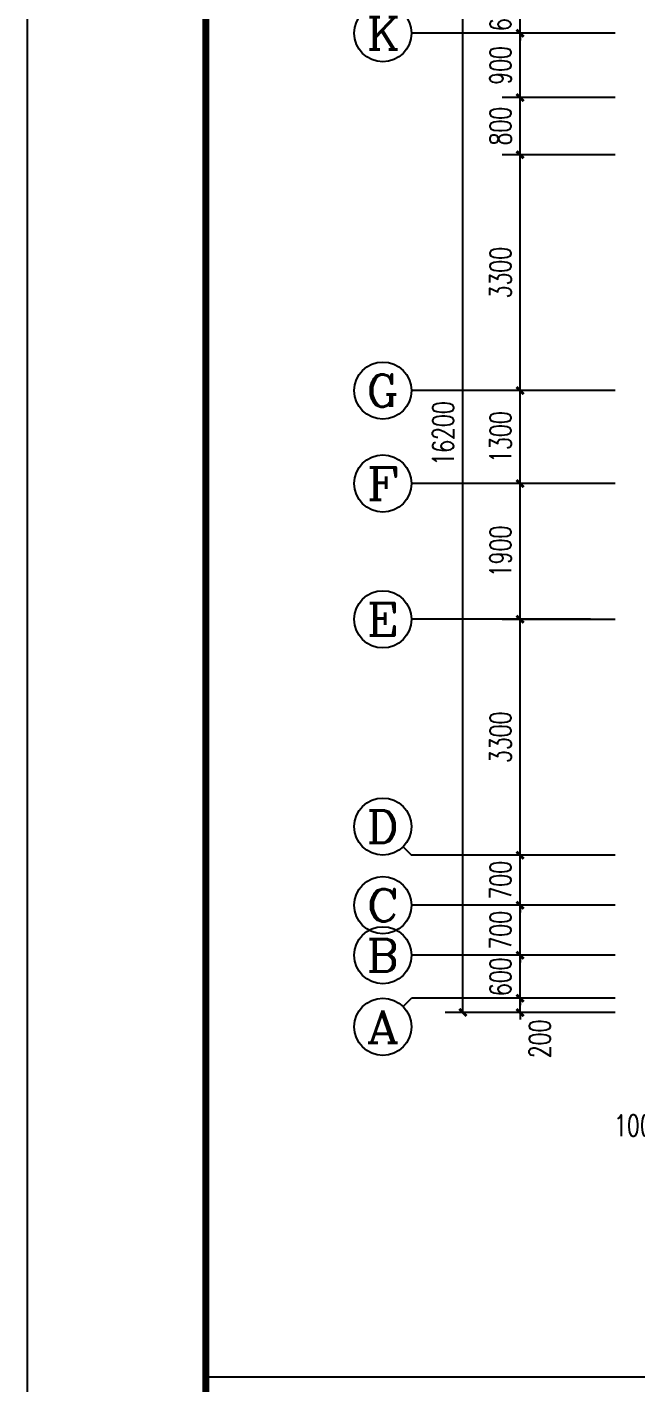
# Model space of a CAD drawing. Extents: x -993182 to -819982, y 169304 to 600104.
# Drawn here: x -904082 to -895550, y 392107 to 411088 of the extents above; entities that cross this region are included whole.
import ezdxf
from ezdxf.enums import TextEntityAlignment as Align

# ---------------------------------------------------------------- set-up
doc = ezdxf.new("R2010")
doc.units = 0
doc.header["$LTSCALE"] = 1000
doc.header["$MEASUREMENT"] = 0
for name, color, linetype in [('AXIS', 3, 'Continuous'), ('AXIS_TEXT', 7, 'Continuous'), ('PUB_TITLE', 146, 'Continuous'), ('表格', 157, 'Continuous'), ('面层', 215, 'Continuous')]:
    doc.layers.add(name, color=color, linetype=linetype)
doc.styles.add('_TCH_AXIS', font='COMPLEX', dxfattribs={"bigfont": 'GBCBIG'})
doc.styles.add('_TCH_DIM_T3', font='SIMPLEX', dxfattribs={"width": 0.705882, "bigfont": 'GBCBIG'})
doc.styles.add('COMPLEX', font='COMPLEX')
doc.dimstyles.new('_TCH_ARCH&&100', dxfattribs={"dimtxt": 297.5, "dimasz": 100, "dimexe": 250, "dimexo": 300, "dimgap": 126.25, "dimtad": 1, "dimdec": 0, "dimzin": 0, "dimdsep": 46, "dimtxsty": '_TCH_DIM_T3', "dimblk": 'ARCHTICK', "dimcen": 0.09, "dimclrt": 7, "dimazin": 2, "dimtfac": 1, "dimtdec": 0, "dimtix": 1, "dimtmove": 2, "dimatfit": 3, "dimfxl": 0, "dimtolj": 1, "dimtzin": 0, "dimarcsym": 0})

# ---------------------------------------------------------------- blocks, each defined once
blk = doc.blocks.new('_AXISO')
blk.add_circle((0, 0), 0.5)
at = {"layer": 'AXIS_TEXT', "style": 'COMPLEX', "width": 1.041667}
blk.add_attdef('A', text='', height=0.56, dxfattribs=at).set_placement((-0.25, -0.28), (0.25, -0.28), align=Align.FIT)
blk = doc.blocks.new('_ArchTick')
at = {"color": 0, "linetype": 'ByBlock', "const_width": 0.4}
blk.add_lwpolyline([(-0.5, -0.5), (0.5, 0.5)], dxfattribs=at)
blk = doc.blocks.new('*D153')
at = {"layer": 'AXIS', "color": 0, "lineweight": -2}
for p, q in [((-256409, -347382), (-256409, -349122)), ((-256309, -347382), (-256309, -349122)), ((-256409, -348872), (-256509, -348872)), ((-256409, -348872), (-256309, -348872)), ((-256309, -348872), (-256209, -348872))]:
    blk.add_line(p, q, dxfattribs=at)
at = {"layer": 'Defpoints', "color": 0}
for p in [(-256409, -347082), (-256309, -347082), (-256309, -348872)]:
    blk.add_point(p, dxfattribs=at)
at = {"layer": 'AXIS', "color": 0, "lineweight": -2, "xscale": 100, "yscale": 100, "zscale": 100}
blk.add_blockref('_ArchTick', (-256409, -348872), dxfattribs=at)
at = {"layer": 'AXIS', "color": 0, "lineweight": -2, "xscale": 100, "yscale": 100, "zscale": 100, "rotation": 180}
blk.add_blockref('_ArchTick', (-256309, -348872), dxfattribs=at)
at = {"layer": 'AXIS', "color": 7, "insert": (-256759, -348597), "char_height": 297.5, "attachment_point": 5, "style": '_TCH_DIM_T3'}
blk.add_mtext('\\A1;100', dxfattribs=at)
blk = doc.blocks.new('*D220')
at = {"layer": 'AXIS', "color": 0, "lineweight": -2}
for p, q in [((-257012, -330816), (-259394, -330816)), ((-259144, -347016), (-259144, -330816)), ((-257012, -347016), (-259394, -347016))]:
    blk.add_line(p, q, dxfattribs=at)
at = {"layer": 'Defpoints', "color": 0}
for p in [(-259144, -330816), (-256712, -330816), (-256712, -347016)]:
    blk.add_point(p, dxfattribs=at)
at = {"layer": 'AXIS', "color": 0, "lineweight": -2, "xscale": 100, "yscale": 100, "zscale": 100}
for p, rotation in [((-259144, -330816), 90), ((-259144, -347016), 270)]:
    blk.add_blockref('_ArchTick', p, dxfattribs=dict(at, rotation=rotation))
at = {"layer": 'AXIS', "color": 7, "insert": (-259419, -338916), "char_height": 297.5, "attachment_point": 5, "rotation": 90, "style": '_TCH_DIM_T3'}
blk.add_mtext('\\A1;16200', dxfattribs=at)
blk = doc.blocks.new('*D221')
at = {"layer": 'AXIS', "color": 0, "lineweight": -2}
for p, q in [((-258344, -346816), (-258344, -346716)), ((-257012, -346816), (-258594, -346816)), ((-258344, -347016), (-258344, -346816)), ((-257012, -347016), (-258594, -347016)), ((-258344, -347016), (-258344, -347116))]:
    blk.add_line(p, q, dxfattribs=at)
at = {"layer": 'Defpoints', "color": 0}
for p in [(-258344, -346816), (-256712, -346816), (-256712, -347016)]:
    blk.add_point(p, dxfattribs=at)
at = {"layer": 'AXIS', "color": 0, "lineweight": -2, "xscale": 100, "yscale": 100, "zscale": 100}
for p, rotation in [((-258344, -346816), 270), ((-258344, -347016), 90)]:
    blk.add_blockref('_ArchTick', p, dxfattribs=dict(at, rotation=rotation))
at = {"layer": 'AXIS', "color": 7, "insert": (-258069, -347386), "char_height": 297.5, "attachment_point": 5, "rotation": 90, "style": '_TCH_DIM_T3'}
blk.add_mtext('\\A1;200', dxfattribs=at)
blk = doc.blocks.new('*D222')
at = {"layer": 'AXIS', "color": 0, "lineweight": -2}
for p, q in [((-257012, -346216), (-258594, -346216)), ((-258344, -346216), (-258344, -346116)), ((-258344, -346816), (-258344, -346216)), ((-257012, -346816), (-258594, -346816)), ((-258344, -346816), (-258344, -346916))]:
    blk.add_line(p, q, dxfattribs=at)
at = {"layer": 'Defpoints', "color": 0}
for p in [(-258344, -346216), (-256712, -346216), (-256712, -346816)]:
    blk.add_point(p, dxfattribs=at)
at = {"layer": 'AXIS', "color": 0, "lineweight": -2, "xscale": 100, "yscale": 100, "zscale": 100}
for p, rotation in [((-258344, -346216), 270), ((-258344, -346816), 90)]:
    blk.add_blockref('_ArchTick', p, dxfattribs=dict(at, rotation=rotation))
at = {"layer": 'AXIS', "color": 7, "insert": (-258619, -346516), "char_height": 297.5, "attachment_point": 5, "rotation": 90, "style": '_TCH_DIM_T3'}
blk.add_mtext('\\A1;600', dxfattribs=at)
blk = doc.blocks.new('*D223')
at = {"layer": 'AXIS', "color": 0, "lineweight": -2}
for p, q in [((-258344, -345516), (-258344, -345416)), ((-257012, -345516), (-258594, -345516)), ((-258344, -346216), (-258344, -345516)), ((-257012, -346216), (-258594, -346216)), ((-258344, -346216), (-258344, -346316))]:
    blk.add_line(p, q, dxfattribs=at)
at = {"layer": 'Defpoints', "color": 0}
for p in [(-258344, -345516), (-256712, -345516), (-256712, -346216)]:
    blk.add_point(p, dxfattribs=at)
at = {"layer": 'AXIS', "color": 0, "lineweight": -2, "xscale": 100, "yscale": 100, "zscale": 100}
for p, rotation in [((-258344, -345516), 270), ((-258344, -346216), 90)]:
    blk.add_blockref('_ArchTick', p, dxfattribs=dict(at, rotation=rotation))
at = {"layer": 'AXIS', "color": 7, "insert": (-258619, -345866), "char_height": 297.5, "attachment_point": 5, "rotation": 90, "style": '_TCH_DIM_T3'}
blk.add_mtext('\\A1;700', dxfattribs=at)
blk = doc.blocks.new('*D224')
at = {"layer": 'AXIS', "color": 0, "lineweight": -2}
for p, q in [((-257012, -344816), (-258594, -344816)), ((-258344, -344816), (-258344, -344716)), ((-258344, -345516), (-258344, -344816)), ((-257012, -345516), (-258594, -345516)), ((-258344, -345516), (-258344, -345616))]:
    blk.add_line(p, q, dxfattribs=at)
at = {"layer": 'Defpoints', "color": 0}
for p in [(-258344, -344816), (-256712, -344816), (-256712, -345516)]:
    blk.add_point(p, dxfattribs=at)
at = {"layer": 'AXIS', "color": 0, "lineweight": -2, "xscale": 100, "yscale": 100, "zscale": 100}
for p, rotation in [((-258344, -344816), 270), ((-258344, -345516), 90)]:
    blk.add_blockref('_ArchTick', p, dxfattribs=dict(at, rotation=rotation))
at = {"layer": 'AXIS', "color": 7, "insert": (-258619, -345166), "char_height": 297.5, "attachment_point": 5, "rotation": 90, "style": '_TCH_DIM_T3'}
blk.add_mtext('\\A1;700', dxfattribs=at)
blk = doc.blocks.new('*D225')
at = {"layer": 'AXIS', "color": 0, "lineweight": -2}
for p, q in [((-257012, -341516), (-258594, -341516)), ((-258344, -344816), (-258344, -341516)), ((-257012, -344816), (-258594, -344816))]:
    blk.add_line(p, q, dxfattribs=at)
at = {"layer": 'Defpoints', "color": 0}
for p in [(-258344, -341516), (-256712, -341516), (-256712, -344816)]:
    blk.add_point(p, dxfattribs=at)
at = {"layer": 'AXIS', "color": 0, "lineweight": -2, "xscale": 100, "yscale": 100, "zscale": 100}
for p, rotation in [((-258344, -341516), 90), ((-258344, -344816), 270)]:
    blk.add_blockref('_ArchTick', p, dxfattribs=dict(at, rotation=rotation))
at = {"layer": 'AXIS', "color": 7, "insert": (-258619, -343166), "char_height": 297.5, "attachment_point": 5, "rotation": 90, "style": '_TCH_DIM_T3'}
blk.add_mtext('\\A1;3300', dxfattribs=at)
blk = doc.blocks.new('*D226')
at = {"layer": 'AXIS', "color": 0, "lineweight": -2}
for p, q in [((-257012, -339616), (-258594, -339616)), ((-258344, -341516), (-258344, -339616)), ((-257012, -341516), (-258594, -341516))]:
    blk.add_line(p, q, dxfattribs=at)
at = {"layer": 'Defpoints', "color": 0}
for p in [(-258344, -339616), (-256712, -339616), (-256712, -341516)]:
    blk.add_point(p, dxfattribs=at)
at = {"layer": 'AXIS', "color": 0, "lineweight": -2, "xscale": 100, "yscale": 100, "zscale": 100}
for p, rotation in [((-258344, -339616), 90), ((-258344, -341516), 270)]:
    blk.add_blockref('_ArchTick', p, dxfattribs=dict(at, rotation=rotation))
at = {"layer": 'AXIS', "color": 7, "insert": (-258619, -340566), "char_height": 297.5, "attachment_point": 5, "rotation": 90, "style": '_TCH_DIM_T3'}
blk.add_mtext('\\A1;1900', dxfattribs=at)
blk = doc.blocks.new('*D227')
at = {"layer": 'AXIS', "color": 0, "lineweight": -2}
for p, q in [((-257012, -338316), (-258594, -338316)), ((-258344, -339616), (-258344, -338316)), ((-257012, -339616), (-258594, -339616))]:
    blk.add_line(p, q, dxfattribs=at)
at = {"layer": 'Defpoints', "color": 0}
for p in [(-258344, -338316), (-256712, -338316), (-256712, -339616)]:
    blk.add_point(p, dxfattribs=at)
at = {"layer": 'AXIS', "color": 0, "lineweight": -2, "xscale": 100, "yscale": 100, "zscale": 100}
for p, rotation in [((-258344, -338316), 90), ((-258344, -339616), 270)]:
    blk.add_blockref('_ArchTick', p, dxfattribs=dict(at, rotation=rotation))
at = {"layer": 'AXIS', "color": 7, "insert": (-258619, -338966), "char_height": 297.5, "attachment_point": 5, "rotation": 90, "style": '_TCH_DIM_T3'}
blk.add_mtext('\\A1;1300', dxfattribs=at)
blk = doc.blocks.new('*D228')
at = {"layer": 'AXIS', "color": 0, "lineweight": -2}
for p, q in [((-257012, -335016), (-258594, -335016)), ((-258344, -338316), (-258344, -335016)), ((-257012, -338316), (-258594, -338316))]:
    blk.add_line(p, q, dxfattribs=at)
at = {"layer": 'Defpoints', "color": 0}
for p in [(-258344, -335016), (-256712, -335016), (-256712, -338316)]:
    blk.add_point(p, dxfattribs=at)
at = {"layer": 'AXIS', "color": 0, "lineweight": -2, "xscale": 100, "yscale": 100, "zscale": 100}
for p, rotation in [((-258344, -335016), 90), ((-258344, -338316), 270)]:
    blk.add_blockref('_ArchTick', p, dxfattribs=dict(at, rotation=rotation))
at = {"layer": 'AXIS', "color": 7, "insert": (-258619, -336666), "char_height": 297.5, "attachment_point": 5, "rotation": 90, "style": '_TCH_DIM_T3'}
blk.add_mtext('\\A1;3300', dxfattribs=at)
blk = doc.blocks.new('*D229')
at = {"layer": 'AXIS', "color": 0, "lineweight": -2}
for p, q in [((-257012, -334216), (-258594, -334216)), ((-258344, -335016), (-258344, -334216)), ((-257012, -335016), (-258594, -335016))]:
    blk.add_line(p, q, dxfattribs=at)
at = {"layer": 'Defpoints', "color": 0}
for p in [(-258344, -334216), (-256712, -334216), (-256712, -335016)]:
    blk.add_point(p, dxfattribs=at)
at = {"layer": 'AXIS', "color": 0, "lineweight": -2, "xscale": 100, "yscale": 100, "zscale": 100}
for p, rotation in [((-258344, -334216), 90), ((-258344, -335016), 270)]:
    blk.add_blockref('_ArchTick', p, dxfattribs=dict(at, rotation=rotation))
at = {"layer": 'AXIS', "color": 7, "insert": (-258619, -334616), "char_height": 297.5, "attachment_point": 5, "rotation": 90, "style": '_TCH_DIM_T3'}
blk.add_mtext('\\A1;800', dxfattribs=at)
blk = doc.blocks.new('*D230')
at = {"layer": 'AXIS', "color": 0, "lineweight": -2}
for p, q in [((-257012, -333316), (-258594, -333316)), ((-258344, -334216), (-258344, -333316)), ((-257012, -334216), (-258594, -334216))]:
    blk.add_line(p, q, dxfattribs=at)
at = {"layer": 'Defpoints', "color": 0}
for p in [(-258344, -333316), (-256712, -333316), (-256712, -334216)]:
    blk.add_point(p, dxfattribs=at)
at = {"layer": 'AXIS', "color": 0, "lineweight": -2, "xscale": 100, "yscale": 100, "zscale": 100}
for p, rotation in [((-258344, -333316), 90), ((-258344, -334216), 270)]:
    blk.add_blockref('_ArchTick', p, dxfattribs=dict(at, rotation=rotation))
at = {"layer": 'AXIS', "color": 7, "insert": (-258619, -333766), "char_height": 297.5, "attachment_point": 5, "rotation": 90, "style": '_TCH_DIM_T3'}
blk.add_mtext('\\A1;900', dxfattribs=at)
blk = doc.blocks.new('*D231')
at = {"layer": 'AXIS', "color": 0, "lineweight": -2}
for p, q in [((-257012, -332716), (-258594, -332716)), ((-258344, -332716), (-258344, -332616)), ((-258344, -333316), (-258344, -332716)), ((-257012, -333316), (-258594, -333316)), ((-258344, -333316), (-258344, -333416))]:
    blk.add_line(p, q, dxfattribs=at)
at = {"layer": 'Defpoints', "color": 0}
for p in [(-258344, -332716), (-256712, -332716), (-256712, -333316)]:
    blk.add_point(p, dxfattribs=at)
at = {"layer": 'AXIS', "color": 0, "lineweight": -2, "xscale": 100, "yscale": 100, "zscale": 100}
for p, rotation in [((-258344, -332716), 270), ((-258344, -333316), 90)]:
    blk.add_blockref('_ArchTick', p, dxfattribs=dict(at, rotation=rotation))
at = {"layer": 'AXIS', "color": 7, "insert": (-258619, -333016), "char_height": 297.5, "attachment_point": 5, "rotation": 90, "style": '_TCH_DIM_T3'}
blk.add_mtext('\\A1;600', dxfattribs=at)
blk = doc.blocks.new('5#、7#楼参照')
at = {"layer": 'AXIS'}
for p, q in [((-257358.8, -333315.6), (-259864.4, -333315.6)), ((-257358.8, -338315.6), (-259864.4, -338315.6)), ((-257358.8, -339615.6), (-259864.4, -339615.6)), ((-257358.8, -341515.6), (-259864.4, -341515.6)), ((-259981.6, -344698.4), (-259864.4, -344815.6)), ((-257358.8, -344815.6), (-259864.4, -344815.6)), ((-257358.8, -345515.6), (-259864.4, -345515.6)), ((-257358.8, -346215.6), (-259864.4, -346215.6)), ((-259981.6, -346932.7), (-259864.4, -346815.6)), ((-257358.8, -346815.6), (-259864.4, -346815.6))]:
    blk.add_line(p, q, dxfattribs=at)
at = {"layer": 'PUB_TITLE'}
blk.add_lwpolyline([(-265242.7, -381815.5), (-181142.7, -381815.5), (-181142.7, -322415.5), (-265242.7, -322415.5)], close=True, dxfattribs=at)
at = {"layer": 'PUB_TITLE', "const_width": 100}
blk.add_lwpolyline([(-262742.7, -380815.5), (-182142.7, -380815.5), (-182142.7, -323415.5), (-262742.7, -323415.5)], close=True, dxfattribs=at)
at = {"layer": '表格'}
blk.add_lwpolyline([(-262742.7, -352115.5), (-189142.7, -352115.5)], dxfattribs=at)
at = {"layer": 'AXIS'}
ref = blk.add_blockref('_AXISO', (-260264.4, -333315.6), dxfattribs=dict(at, xscale=800, yscale=800, zscale=800))
ref.add_attrib('A', 'K', dxfattribs={"layer": 'AXIS_TEXT', "height": 452.5, "style": '_TCH_AXIS', "width": 1.105263}).set_placement((-260490.7, -333541.9), (-260038.2, -333541.9), align=Align.FIT)
ref = blk.add_blockref('_AXISO', (-260264.4, -338315.6), dxfattribs=dict(at, xscale=800, yscale=800, zscale=800))
ref.add_attrib('A', 'G', dxfattribs={"layer": 'AXIS_TEXT', "height": 452.5, "style": '_TCH_AXIS', "width": 1.166667}).set_placement((-260490.7, -338541.9), (-260038.2, -338541.9), align=Align.FIT)
ref = blk.add_blockref('_AXISO', (-260264.4, -339615.6), dxfattribs=dict(at, xscale=800, yscale=800, zscale=800))
ref.add_attrib('A', 'F', dxfattribs={"layer": 'AXIS_TEXT', "height": 452.5, "style": '_TCH_AXIS', "width": 1.3125}).set_placement((-260490.7, -339841.9), (-260038.2, -339841.9), align=Align.FIT)
ref = blk.add_blockref('_AXISO', (-260264.4, -341515.6), dxfattribs=dict(at, xscale=800, yscale=800, zscale=800))
ref.add_attrib('A', 'E', dxfattribs={"layer": 'AXIS_TEXT', "height": 452.5, "style": '_TCH_AXIS', "width": 1.3125}).set_placement((-260490.7, -341741.9), (-260038.2, -341741.9), align=Align.FIT)
ref = blk.add_blockref('_AXISO', (-260264.4, -344415.6), dxfattribs=dict(at, xscale=800, yscale=800, zscale=800))
ref.add_attrib('A', 'D', dxfattribs={"layer": 'AXIS_TEXT', "height": 452.5, "style": '_TCH_AXIS', "width": 1.235294}).set_placement((-260490.7, -344641.9), (-260038.2, -344641.9), align=Align.FIT)
ref = blk.add_blockref('_AXISO', (-260264.4, -345515.6), dxfattribs=dict(at, xscale=800, yscale=800, zscale=800))
ref.add_attrib('A', 'C', dxfattribs={"layer": 'AXIS_TEXT', "height": 452.5, "style": '_TCH_AXIS', "width": 1.4}).set_placement((-260490.7, -345741.9), (-260038.2, -345741.9), align=Align.FIT)
ref = blk.add_blockref('_AXISO', (-260264.4, -346215.6), dxfattribs=dict(at, xscale=800, yscale=800, zscale=800))
ref.add_attrib('A', 'B', dxfattribs={"layer": 'AXIS_TEXT', "height": 452.5, "style": '_TCH_AXIS', "width": 1.235294}).set_placement((-260490.7, -346441.9), (-260038.2, -346441.9), align=Align.FIT)
ref = blk.add_blockref('_AXISO', (-260264.4, -347215.6), dxfattribs=dict(at, xscale=800, yscale=800, zscale=800))
ref.add_attrib('A', 'A', dxfattribs={"layer": 'AXIS_TEXT', "height": 452.5, "style": '_TCH_AXIS', "width": 1.166667}).set_placement((-260490.7, -347441.9), (-260038.2, -347441.9), align=Align.FIT)
for p1, p2, distance, picture, middle in [((-256711.5, -347015.6), (-256711.5, -330815.6), 2432.9, '*D220', (-259419.4, -338915.6)), ((-256711.5, -333315.6), (-256711.5, -332715.6), 1632.9, '*D231', (-258619.4, -333015.6)), ((-256711.5, -334215.6), (-256711.5, -333315.6), 1632.9, '*D230', (-258619.4, -333765.6)), ((-256711.5, -335015.6), (-256711.5, -334215.6), 1632.9, '*D229', (-258619.4, -334615.6)), ((-256711.5, -338315.6), (-256711.5, -335015.6), 1632.9, '*D228', (-258619.4, -336665.6)), ((-256711.5, -339615.6), (-256711.5, -338315.6), 1632.9, '*D227', (-258619.4, -338965.6)), ((-256711.5, -341515.6), (-256711.5, -339615.6), 1632.9, '*D226', (-258619.4, -340565.6)), ((-256711.5, -344815.6), (-256711.5, -341515.6), 1632.9, '*D225', (-258619.4, -343165.6)), ((-256711.5, -345515.6), (-256711.5, -344815.6), 1632.9, '*D224', (-258619.4, -345165.6)), ((-256711.5, -346215.6), (-256711.5, -345515.6), 1632.9, '*D223', (-258619.4, -345865.6)), ((-256711.5, -346815.6), (-256711.5, -346215.6), 1632.9, '*D222', (-258619.4, -346515.6))]:
    dim = blk.add_aligned_dim(p1=p1, p2=p2, distance=distance, dimstyle='_TCH_ARCH&&100', dxfattribs=at)
    dim.commit()
    dim.dimension.update_dxf_attribs({"geometry": picture, "text_midpoint": middle})
for base, p1, p2, angle, picture, middle in [((-258344.4, -346815.6), (-256711.5, -347015.6), (-256711.5, -346815.6), 90, '*D221', (-258069.4, -347385.6)), ((-256308.8, -348871.7), (-256408.8, -347082), (-256308.8, -347082), 0, '*D153', (-256758.8, -348596.7))]:
    dim = blk.add_linear_dim(base=base, p1=p1, p2=p2, angle=angle, dimstyle='_TCH_ARCH&&100', dxfattribs=at)
    dim.commit()
    dim.dimension.update_dxf_attribs({"geometry": picture, "text_midpoint": middle, "dimtype": 129})

msp = doc.modelspace()

# ---------------------------------------------------------------- block references
at = {"layer": '面层'}
msp.add_blockref('5#、7#楼参照', (-638840, 744319), dxfattribs=at)

doc.saveas('drawing.dxf')
